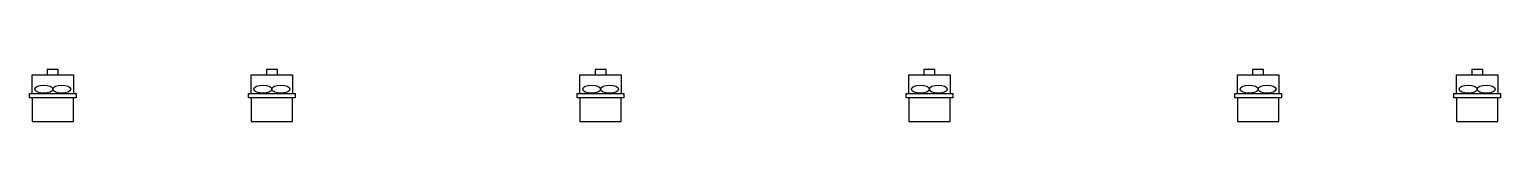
# Model space of a CAD drawing. Header units: inches. Extents: x 11435 to 108565, y -1993 to 68492.
# Drawn here: x 26435 to 93565, y -1993 to 397 of the extents above.
import ezdxf

# ---------------------------------------------------------------- set-up
doc = ezdxf.new("R2010")
doc.units = ezdxf.units.IN
doc.header["$MEASUREMENT"] = 0
doc.layers.add('Ventelation_equipments_1', color=8, linetype='Continuous')

# ---------------------------------------------------------------- blocks, each defined once
blk = doc.blocks.new('AIR INTAKE UNITS')
at = {"layer": 'Ventelation_equipments_1'}
for points in [[(0, 205), (0, 1047), (1884, 1047), (1884, 205)], [(0, 0), (0, -1088), (1884, -1088), (1884, 0)]]:
    blk.add_lwpolyline(points, dxfattribs=at)
for points in [[(694, 1047), (1190, 1047), (1190, 1302), (694, 1302)], [(-123, 205), (2007, 205), (2007, 0), (-123, 0)]]:
    blk.add_lwpolyline(points, close=True, dxfattribs=at)
for centre, major_axis in [((532, 397), (-409, 0)), ((1351, 397), (409, 0))]:
    blk.add_ellipse(centre, major_axis=major_axis, ratio=0.45663, dxfattribs=at)

msp = doc.modelspace()

# ---------------------------------------------------------------- linework, layer by layer
at = {"layer": 'Ventelation_equipments_1'}
for p, q in [((53442, -905), (51558, -905)), ((68442, -905), (66558, -905)), ((83442, -905), (81558, -905)), ((93442, -905), (91558, -905))]:
    msp.add_line(p, q, dxfattribs=at)

# ---------------------------------------------------------------- block references
for p in [(26558, -905), (36558, -905), (51558, -905), (66558, -905), (81558, -905), (91558, -905)]:
    msp.add_blockref('AIR INTAKE UNITS', p, dxfattribs=at)

doc.saveas('drawing.dxf')
